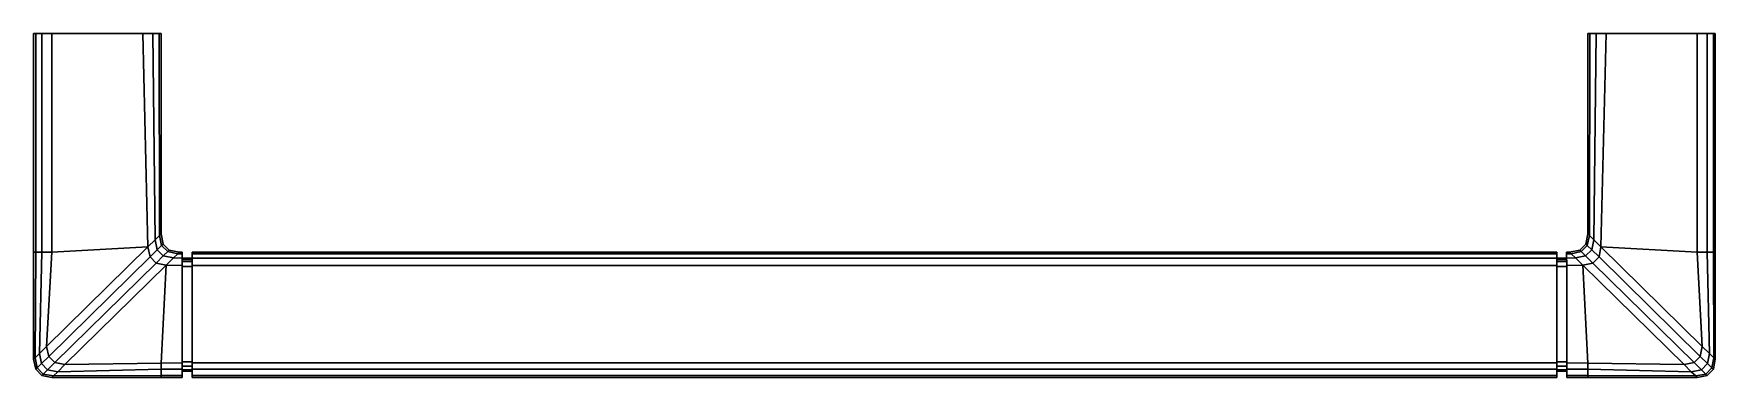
# Model space of a CAD drawing. Extents: x -69 to 69, y -28 to 0.
import ezdxf

# ---------------------------------------------------------------- set-up
doc = ezdxf.new("R2010")
doc.units = 0
doc.layers.add('METAL', color=14, linetype='CONTINUOUS')
doc.layers.add('METAL_2', color=131, linetype='CONTINUOUS')

msp = doc.modelspace()

# ---------------------------------------------------------------- meshes
at = {"layer": 'METAL'}
mesh = msp.add_polyface(dxfattribs=at)
corners = [(56.89, -26.98, 4.49), (56.89, -26.98, -4.51), (56.89, -27.33, 4.39), (56.89, -27.65, 4.08), (56.89, -27.65, 4.08), (56.89, -27.76, 3.43), (56.89, -27.76, -3.45), (56.89, -27.65, -4.1), (56.89, -27.65, -4.1), (56.89, -27.33, -4.41), (56.89, -19.13, 4.49), (56.89, -19.13, -4.5), (56.89, -18.74, 4.41), (56.89, -18.74, 4.41), (56.89, -18.74, -4.42), (56.89, -18.74, -4.42), (56.88, -18.56, 4.13), (56.88, -18.56, -4.15), (56.88, -18.47, 3.45), (56.88, -18.47, -3.46), (56.09, -26.98, 4.49), (56.09, -26.98, 4.49), (56.09, -26.98, -4.51), (56.09, -26.98, -4.51), (56.09, -27.05, 4.98), (56.09, -27.05, 4.98), (56.09, -27.59, 4.82), (56.09, -27.59, 4.82), (56.09, -27.33, 4.39), (56.09, -27.33, 4.39), (56.09, -28.09, 4.32), (56.09, -28.09, 4.32), (56.09, -27.65, 4.08), (56.09, -27.65, 4.08), (56.09, -27.65, 4.08), (56.09, -28.26, 3.48), (56.09, -28.26, 3.48), (56.09, -27.76, 3.43), (56.09, -27.76, 3.43), (56.09, -27.76, -3.45), (56.09, -27.76, -3.45), (56.09, -28.26, -3.5), (56.09, -28.26, -3.5), (56.09, -27.65, -4.1), (56.09, -27.65, -4.1), (56.09, -27.65, -4.1), (56.09, -28.09, -4.33), (56.09, -28.09, -4.33), (56.09, -27.33, -4.41), (56.09, -27.33, -4.41), (56.09, -27.59, -4.83), (56.09, -27.59, -4.83), (56.09, -27.05, -5), (56.09, -27.05, -5), (56.08, -19.13, 4.49), (56.08, -19.13, 4.49), (56.08, -19.13, -4.5), (56.08, -19.13, -4.5), (56.08, -19.07, 4.98), (56.08, -19.07, 4.98), (56.08, -19.07, -5), (56.08, -19.07, -5), (56.08, -18.74, 4.41), (56.08, -18.74, 4.41), (56.08, -18.74, 4.41), (56.08, -18.74, -4.42), (56.08, -18.74, -4.42), (56.08, -18.74, -4.42), (56.08, -18.46, 4.82), (56.08, -18.46, 4.82), (56.08, -18.46, 4.82), (56.08, -18.46, -4.83), (56.08, -18.46, -4.83), (56.08, -18.46, -4.83), (56.08, -18.56, 4.13), (56.08, -18.56, 4.13), (56.08, -18.56, -4.14), (56.08, -18.56, -4.14), (56.08, -18.1, 4.32), (56.08, -18.1, 4.32), (56.08, -18.1, -4.33), (56.08, -18.1, -4.33), (56.08, -17.97, 3.48), (56.08, -17.97, 3.48), (56.08, -18.47, 3.45), (56.08, -18.47, 3.45), (56.08, -18.47, -3.46), (56.08, -18.47, -3.46), (56.08, -17.97, -3.5), (56.08, -17.97, -3.5), (-55.98, -17.97, 3.48), (-55.98, -17.97, 3.48), (-55.98, -18.47, 3.45), (-55.98, -18.47, 3.45), (-55.98, -18.47, -3.46), (-55.98, -18.47, -3.46), (-55.98, -17.97, -3.5), (-55.98, -17.97, -3.5), (-55.98, -18.1, 4.32), (-55.98, -18.1, 4.32), (-55.98, -18.1, -4.33), (-55.98, -18.1, -4.33), (-55.98, -18.56, 4.13), (-55.98, -18.56, 4.13), (-55.98, -18.56, -4.14), (-55.98, -18.56, -4.14), (-55.98, -18.46, 4.82), (-55.98, -18.46, 4.82), (-55.98, -18.46, 4.82), (-55.98, -18.46, -4.83), (-55.98, -18.46, -4.83), (-55.98, -18.46, -4.83), (-55.99, -18.74, 4.41), (-55.99, -18.74, 4.41), (-55.99, -18.74, 4.41), (-55.99, -18.74, -4.42), (-55.99, -18.74, -4.42), (-55.99, -18.74, -4.42), (-55.99, -19.07, 4.98), (-55.99, -19.07, 4.98), (-55.99, -19.07, -5), (-55.99, -19.07, -5), (-55.99, -19.13, 4.49), (-55.99, -19.13, 4.49), (-55.99, -19.13, -4.5), (-55.99, -19.13, -4.5), (-55.99, -27.05, 4.98), (-55.99, -27.05, 4.98), (-55.99, -27.59, 4.82), (-55.99, -27.59, 4.82), (-55.99, -27.33, 4.39), (-55.99, -27.33, 4.39), (-55.99, -28.09, 4.32), (-55.99, -28.09, 4.32), (-55.99, -27.65, 4.08), (-55.99, -27.65, 4.08), (-55.99, -27.65, 4.08), (-55.99, -28.26, 3.48), (-55.99, -28.26, 3.48), (-55.99, -27.76, 3.43), (-55.99, -27.76, 3.43), (-55.99, -27.76, -3.45), (-55.99, -27.76, -3.45), (-55.99, -28.26, -3.5), (-55.99, -28.26, -3.5), (-55.99, -27.65, -4.1), (-55.99, -27.65, -4.1), (-55.99, -27.65, -4.1), (-55.99, -28.09, -4.33), (-55.99, -28.09, -4.33), (-55.99, -27.33, -4.41), (-55.99, -27.33, -4.41), (-55.99, -27.59, -4.83), (-55.99, -27.59, -4.83), (-55.99, -27.05, -5), (-55.99, -27.05, -5), (-55.99, -26.98, 4.49), (-55.99, -26.98, 4.49), (-55.99, -26.98, -4.51), (-55.99, -26.98, -4.51), (-56.79, -18.47, 3.45), (-56.79, -18.47, -3.46), (-56.79, -18.56, 4.13), (-56.79, -18.56, -4.15), (-56.79, -18.74, 4.41), (-56.79, -18.74, 4.41), (-56.79, -18.74, -4.42), (-56.79, -18.74, -4.42), (-56.8, -19.13, 4.49), (-56.8, -19.13, -4.5), (-56.8, -27.33, 4.39), (-56.8, -27.65, 4.08), (-56.8, -27.65, 4.08), (-56.8, -27.76, 3.43), (-56.8, -27.76, -3.45), (-56.8, -27.65, -4.1), (-56.8, -27.65, -4.1), (-56.8, -27.33, -4.41), (-56.8, -26.98, 4.49), (-56.8, -26.98, -4.51)]
mesh.append_faces([[corners[k] for k in face] for face in [(38, 40, 6, 5), (55, 21, 0, 10), (87, 85, 18, 19), (49, 23, 1, 9), (34, 38, 5, 4), (63, 55, 10, 12), (77, 87, 19, 17), (44, 49, 9, 7), (40, 45, 8, 6), (29, 33, 3, 2), (21, 29, 2, 0), (75, 64, 13, 16), (85, 75, 16, 18), (67, 77, 17, 15), (57, 66, 14, 11), (23, 57, 11, 1), (137, 143, 42, 36), (118, 126, 25, 59), (152, 154, 53, 51), (132, 137, 36, 31), (106, 118, 59, 69), (148, 152, 51, 47), (143, 148, 47, 42), (128, 132, 31, 27), (126, 128, 27, 25), (98, 107, 70, 79), (83, 90, 98, 79), (120, 110, 73, 61), (154, 120, 61, 53), (35, 41, 39, 37), (41, 46, 43, 39), (46, 50, 48, 43), (50, 52, 22, 48), (52, 60, 56, 22), (60, 71, 65, 56), (71, 80, 76, 65), (80, 88, 86, 76), (88, 82, 84, 86), (82, 78, 74, 84), (78, 68, 62, 74), (68, 58, 54, 62), (58, 24, 20, 54), (24, 26, 28, 20), (26, 30, 32, 28), (30, 35, 37, 32), (139, 173, 174, 141), (122, 168, 178, 156), (94, 161, 160, 92), (150, 177, 179, 158), (134, 171, 173, 139), (113, 165, 168, 122), (104, 163, 161, 94), (146, 176, 177, 150), (141, 174, 175, 145), (130, 170, 172, 135), (156, 178, 170, 130), (102, 162, 164, 112), (92, 160, 162, 102), (115, 166, 163, 104), (124, 169, 167, 116), (158, 179, 169, 124), (90, 83, 89, 96), (96, 89, 81, 100), (100, 81, 72, 109), (138, 140, 142, 144), (144, 142, 147, 149), (149, 147, 151, 153), (153, 151, 159, 155), (155, 159, 125, 121), (121, 125, 117, 111), (111, 117, 105, 101), (101, 105, 95, 97), (97, 95, 93, 91), (91, 93, 103, 99), (99, 103, 114, 108), (108, 114, 123, 119), (119, 123, 157, 127), (127, 157, 131, 129), (129, 131, 136, 133), (133, 136, 140, 138)]])
at = {"layer": 'METAL_2'}
mesh = msp.add_polyface(dxfattribs=at)
corners = [(69.09, -26.76, 3.48), (69.09, -17.97, 3.48), (69.09, 0, 3.48), (69.09, 0, 3.48), (69.09, -26.76, -3.5), (69.09, -17.97, -3.5), (69.09, 0, -3.5), (69.09, 0, -3.5), (68.98, -26.64, 4.32), (68.98, -26.64, -4.33), (68.93, -17.97, 4.32), (68.93, 0, 4.32), (68.93, 0, 4.32), (68.93, -27.59, 3.48), (68.93, -27.59, -3.5), (68.93, -17.97, -4.33), (68.93, 0, -4.33), (68.93, 0, -4.33), (68.81, -27.48, 4.32), (68.81, -27.48, -4.33), (68.62, -26.29, 4.82), (68.62, -26.29, 4.82), (68.62, -26.29, -4.83), (68.62, -26.29, -4.83), (68.45, -27.13, 4.82), (68.45, -27.13, -4.83), (68.43, -17.97, 4.82), (68.43, 0, 4.82), (68.43, 0, 4.82), (68.43, -28.09, 3.48), (68.43, -28.09, -3.5), (68.43, -17.97, -4.83), (68.43, 0, -4.83), (68.43, 0, -4.83), (68.31, -27.98, 4.32), (68.31, -27.98, -4.33), (68.02, -25.71, 4.98), (68.02, -25.71, -5), (67.95, -27.63, 4.82), (67.95, -27.63, -4.83), (67.86, -26.54, 4.98), (67.86, -26.54, -5), (67.59, -17.97, 4.98), (67.59, 0, 4.98), (67.59, 0, 4.98), (67.59, -28.26, 3.48), (67.59, -28.26, -3.5), (67.59, -17.97, -5), (67.59, 0, -5), (67.59, 0, -5), (67.48, -28.14, 4.32), (67.48, -28.14, -4.33), (67.36, -27.04, 4.98), (67.36, -27.04, -5), (67.12, -27.79, 4.82), (67.12, -27.79, -4.83), (66.52, -27.21, 4.98), (66.52, -27.21, -5), (60.13, 0, 4.98), (60.13, 0, 4.98), (60.13, 0, -5), (60.13, 0, -5), (59.7, -17.53, 4.98), (59.7, -17.53, -5), (59.54, -18.36, 4.98), (59.54, -18.36, -5), (59.3, 0, 4.82), (59.3, 0, 4.82), (59.3, 0, 4.82), (59.3, 0, -4.83), (59.3, 0, -4.83), (59.3, 0, -4.83), (59.11, -16.94, 4.82), (59.11, -16.94, 4.82), (59.11, -16.94, -4.83), (59.11, -16.94, -4.83), (59.04, -18.86, 4.98), (59.04, -18.86, -5), (58.94, -17.78, 4.82), (58.94, -17.78, -4.83), (58.8, 0, 4.32), (58.8, 0, 4.32), (58.8, 0, -4.33), (58.8, 0, -4.33), (58.75, -16.59, 4.32), (58.75, -16.59, -4.33), (58.63, -27.08, 4.98), (58.63, -27.59, 4.82), (58.63, -28.09, 4.32), (58.63, -28.26, 3.48), (58.63, -16.47, 3.48), (58.63, 0, 3.48), (58.63, 0, 3.48), (58.63, -28.26, -3.5), (58.63, -16.47, -3.5), (58.63, 0, -3.5), (58.63, 0, -3.5), (58.63, -28.09, -4.33), (58.63, -27.59, -4.83), (58.63, -27.08, -5), (58.58, -17.42, 4.32), (58.58, -17.42, -4.33), (58.47, -17.31, 3.48), (58.47, -17.31, -3.5), (58.44, -18.28, 4.82), (58.44, -18.28, -4.83), (58.2, -19.03, 4.98), (58.2, -19.03, -5), (58.08, -17.92, 4.32), (58.08, -17.92, -4.33), (57.97, -17.81, 3.48), (57.97, -17.81, -3.5), (57.61, -18.44, 4.82), (57.61, -18.44, 4.82), (57.61, -18.44, -4.83), (57.61, -18.44, -4.83), (57.25, -18.09, 4.32), (57.25, -18.09, -4.33), (57.13, -17.97, 3.48), (57.13, -17.97, -3.5), (56.89, -26.98, 4.49), (56.89, -26.98, -4.51), (56.89, -27.06, 4.98), (56.89, -27.06, 4.98), (56.89, -27.59, 4.82), (56.89, -27.59, 4.82), (56.89, -27.33, 4.39), (56.89, -28.09, 4.32), (56.89, -28.09, 4.32), (56.89, -27.65, 4.08), (56.89, -28.26, 3.48), (56.89, -28.26, 3.48), (56.89, -27.76, 3.43), (56.89, -27.76, -3.45), (56.89, -28.26, -3.5), (56.89, -28.26, -3.5), (56.89, -27.65, -4.1), (56.89, -28.09, -4.33), (56.89, -28.09, -4.33), (56.89, -27.33, -4.41), (56.89, -27.59, -4.83), (56.89, -27.59, -4.83), (56.89, -27.06, -5), (56.89, -27.06, -5), (56.89, -19.13, 4.49), (56.89, -19.13, -4.5), (56.89, -19.06, 4.98), (56.89, -19.06, 4.98), (56.89, -19.06, -5), (56.89, -19.06, -5), (56.89, -18.74, 4.41), (56.89, -18.74, -4.42), (56.88, -18.46, 4.82), (56.88, -18.46, 4.82), (56.88, -18.46, 4.82), (56.88, -18.46, -4.83), (56.88, -18.46, -4.83), (56.88, -18.46, -4.83), (56.88, -18.56, 4.13), (56.88, -18.56, -4.15), (56.88, -18.1, 4.32), (56.88, -18.1, 4.32), (56.88, -18.1, -4.33), (56.88, -18.1, -4.33), (56.88, -17.97, 3.48), (56.88, -17.97, 3.48), (56.88, -18.47, 3.45), (56.88, -18.47, -3.46), (56.88, -17.97, -3.5), (56.88, -17.97, -3.5), (-56.79, -17.97, 3.48), (-56.79, -17.97, 3.48), (-56.79, -18.47, 3.45), (-56.79, -18.47, -3.46), (-56.79, -17.97, -3.5), (-56.79, -17.97, -3.5), (-56.79, -18.1, 4.32), (-56.79, -18.1, 4.32), (-56.79, -18.1, -4.33), (-56.79, -18.1, -4.33), (-56.79, -18.56, 4.13), (-56.79, -18.56, -4.15), (-56.79, -18.46, 4.82), (-56.79, -18.46, 4.82), (-56.79, -18.46, 4.82), (-56.79, -18.46, -4.83), (-56.79, -18.46, -4.83), (-56.79, -18.46, -4.83), (-56.79, -18.74, 4.41), (-56.79, -18.74, -4.42), (-56.8, -19.06, 4.98), (-56.8, -19.06, 4.98), (-56.8, -19.06, -5), (-56.8, -19.06, -5), (-56.8, -19.13, 4.49), (-56.8, -19.13, -4.5), (-56.8, -27.06, 4.98), (-56.8, -27.06, 4.98), (-56.8, -27.59, 4.82), (-56.8, -27.59, 4.82), (-56.8, -27.33, 4.39), (-56.8, -28.09, 4.32), (-56.8, -28.09, 4.32), (-56.8, -27.65, 4.08), (-56.8, -28.26, 3.48), (-56.8, -28.26, 3.48), (-56.8, -27.76, 3.43), (-56.8, -27.76, -3.45), (-56.8, -28.26, -3.5), (-56.8, -28.26, -3.5), (-56.8, -27.65, -4.1), (-56.8, -28.09, -4.33), (-56.8, -28.09, -4.33), (-56.8, -27.33, -4.41), (-56.8, -27.59, -4.83), (-56.8, -27.59, -4.83), (-56.8, -27.06, -5), (-56.8, -27.06, -5), (-56.8, -26.98, 4.49), (-56.8, -26.98, -4.51), (-57.04, -17.97, 3.48), (-57.04, -17.97, -3.5), (-57.16, -18.09, 4.32), (-57.16, -18.09, -4.33), (-57.51, -18.44, 4.82), (-57.51, -18.44, 4.82), (-57.51, -18.44, -4.83), (-57.51, -18.44, -4.83), (-57.87, -17.81, 3.48), (-57.87, -17.81, -3.5), (-57.99, -17.92, 4.32), (-57.99, -17.92, -4.33), (-58.11, -19.03, 4.98), (-58.11, -19.03, -5), (-58.35, -18.28, 4.82), (-58.35, -18.28, -4.83), (-58.37, -17.31, 3.48), (-58.37, -17.31, -3.5), (-58.49, -17.42, 4.32), (-58.49, -17.42, -4.33), (-58.54, -27.08, 4.98), (-58.54, -27.59, 4.82), (-58.54, -28.09, 4.32), (-58.54, -28.26, 3.48), (-58.54, -16.47, 3.48), (-58.54, 0, 3.48), (-58.54, 0, 3.48), (-58.54, -28.26, -3.5), (-58.54, -16.47, -3.5), (-58.54, 0, -3.5), (-58.54, 0, -3.5), (-58.54, -28.09, -4.33), (-58.54, -27.59, -4.83), (-58.54, -27.08, -5), (-58.66, -16.59, 4.32), (-58.66, -16.59, -4.33), (-58.7, 0, 4.32), (-58.7, 0, 4.32), (-58.7, 0, -4.33), (-58.7, 0, -4.33), (-58.85, -17.78, 4.82), (-58.85, -17.78, -4.83), (-58.85, -17.78, -4.83), (-58.94, -18.86, 4.98), (-58.94, -18.86, -5), (-59.01, -16.94, 4.82), (-59.01, -16.94, 4.82), (-59.01, -16.94, -4.83), (-59.01, -16.94, -4.83), (-59.2, 0, 4.82), (-59.2, 0, 4.82), (-59.2, 0, 4.82), (-59.2, 0, -4.83), (-59.2, 0, -4.83), (-59.2, 0, -4.83), (-59.44, -18.36, 4.98), (-59.44, -18.36, -5), (-59.61, -17.53, 4.98), (-59.61, -17.53, -5), (-60.04, 0, 4.98), (-60.04, 0, 4.98), (-60.04, 0, -5), (-60.04, 0, -5), (-66.43, -27.21, 4.98), (-66.43, -27.21, -5), (-67.02, -27.79, 4.82), (-67.02, -27.79, -4.83), (-67.26, -27.04, 4.98), (-67.26, -27.04, -5), (-67.38, -28.14, 4.32), (-67.38, -28.14, -4.33), (-67.5, -17.97, 4.98), (-67.5, 0, 4.98), (-67.5, 0, 4.98), (-67.5, -28.26, 3.48), (-67.5, -28.26, -3.5), (-67.5, -17.97, -5), (-67.5, 0, -5), (-67.5, 0, -5), (-67.76, -26.54, 4.98), (-67.76, -26.54, -5), (-67.86, -27.63, 4.82), (-67.86, -27.63, -4.83), (-67.93, -25.71, 4.98), (-67.93, -25.71, -5), (-68.21, -27.98, 4.32), (-68.21, -27.98, -4.33), (-68.33, -17.97, 4.82), (-68.33, 0, 4.82), (-68.33, 0, 4.82), (-68.33, -28.09, 3.48), (-68.33, -28.09, -3.5), (-68.33, -17.97, -4.83), (-68.33, 0, -4.83), (-68.33, 0, -4.83), (-68.36, -27.13, 4.82), (-68.36, -27.13, -4.83), (-68.52, -26.29, 4.82), (-68.52, -26.29, 4.82), (-68.52, -26.29, -4.83), (-68.52, -26.29, -4.83), (-68.71, -27.48, 4.32), (-68.71, -27.48, -4.33), (-68.83, -17.97, 4.32), (-68.83, 0, 4.32), (-68.83, 0, 4.32), (-68.83, -27.59, 3.48), (-68.83, -27.59, -3.5), (-68.83, -17.97, -4.33), (-68.83, 0, -4.33), (-68.83, 0, -4.33), (-68.88, -26.64, 4.32), (-68.88, -26.64, -4.33), (-69, -26.76, 3.48), (-69, -17.97, 3.48), (-69, 0, 3.48), (-69, 0, 3.48), (-69, -26.76, -3.5), (-69, -17.97, -3.5), (-69, 0, -3.5), (-69, 0, -3.5)]
mesh.append_faces([[corners[k] for k in face] for face in [(95, 91, 80, 66), (95, 66, 59, 3), (59, 44, 28, 12), (59, 12, 3, 3), (3, 7, 17, 33), (3, 33, 48, 95), (82, 95, 48, 69), (60, 69, 48, 48), (93, 46, 45, 89), (61, 49, 47, 63), (2, 1, 5, 6), (96, 94, 90, 92), (0, 4, 5, 1), (89, 130, 134, 93), (106, 146, 122, 86), (119, 168, 164, 118), (57, 99, 107, 107), (36, 42, 62, 62), (29, 45, 46, 30), (111, 119, 118, 110), (65, 63, 37, 41), (76, 106, 56, 52), (13, 29, 30, 14), (0, 13, 14, 4), (103, 111, 110, 102), (94, 103, 102, 90), (77, 65, 41, 53), (107, 77, 53, 57), (64, 76, 52, 40), (62, 64, 40, 36), (51, 46, 93, 97), (88, 89, 45, 50), (31, 47, 49, 32), (10, 1, 2, 11), (72, 62, 58, 67), (23, 37, 47, 31), (70, 61, 63, 74), (8, 0, 1, 10), (98, 140, 142, 99), (88, 127, 130, 89), (112, 152, 146, 106), (119, 117, 162, 168), (25, 41, 37, 23), (38, 52, 56, 54), (105, 77, 107, 114), (108, 110, 118, 116), (55, 57, 53, 39), (39, 53, 41, 25), (21, 36, 40, 24), (24, 40, 52, 38), (74, 63, 65, 79), (79, 65, 77, 105), (84, 90, 102, 100), (100, 102, 110, 108), (55, 51, 97, 98), (57, 55, 98, 99), (87, 88, 50, 54), (86, 87, 54, 56), (15, 31, 32, 16), (5, 15, 16, 6), (26, 10, 11, 27), (42, 26, 27, 43), (84, 73, 68, 81), (90, 84, 81, 92), (9, 22, 31, 15), (4, 9, 15, 5), (83, 71, 75, 85), (96, 83, 85, 94), (20, 8, 10, 26), (36, 21, 26, 42), (97, 137, 140, 98), (93, 134, 137, 97), (87, 124, 127, 88), (86, 122, 124, 87), (116, 160, 153, 113), (118, 164, 160, 116), (117, 115, 156, 162), (114, 107, 148, 155), (19, 25, 22, 9), (14, 19, 9, 4), (34, 38, 54, 50), (29, 34, 50, 45), (109, 105, 115, 117), (111, 109, 117, 119), (104, 108, 116, 113), (76, 104, 112, 106), (51, 55, 39, 35), (46, 51, 35, 30), (35, 39, 25, 19), (30, 35, 19, 14), (8, 20, 24, 18), (0, 8, 18, 13), (18, 24, 38, 34), (13, 18, 34, 29), (85, 75, 79, 101), (94, 85, 101, 103), (101, 79, 105, 109), (103, 101, 109, 111), (73, 84, 100, 78), (62, 72, 78, 64), (78, 100, 108, 104), (64, 78, 104, 76), (47, 37, 63, 63), (43, 58, 62, 42), (86, 56, 106, 106), (142, 148, 107, 99), (135, 131, 132, 133), (131, 128, 129, 132), (128, 125, 126, 129), (125, 123, 120, 126), (123, 147, 144, 120), (147, 154, 150, 144), (154, 161, 158, 150), (161, 165, 166, 158), (165, 169, 167, 166), (169, 163, 159, 167), (163, 157, 151, 159), (157, 149, 145, 151), (149, 143, 121, 145), (143, 141, 139, 121), (141, 138, 136, 139), (138, 135, 133, 136), (329, 339, 335, 313), (297, 313, 335, 250), (308, 292, 280, 324), (335, 324, 280, 250), (257, 246, 250, 271), (280, 271, 250, 250), (297, 250, 259, 274), (281, 297, 274, 274), (247, 243, 294, 295), (282, 278, 296, 298), (336, 340, 338, 334), (249, 245, 244, 248), (333, 334, 338, 337), (243, 247, 209, 205), (232, 240, 197, 191), (221, 220, 171, 175), (284, 233, 253, 253), (303, 277, 291, 291), (310, 311, 295, 294), (229, 228, 220, 221), (276, 300, 304, 278), (263, 287, 283, 232), (326, 327, 311, 310), (333, 337, 327, 326), (237, 236, 228, 229), (248, 244, 236, 237), (264, 288, 300, 276), (233, 284, 288, 264), (275, 299, 287, 263), (277, 303, 299, 275), (290, 251, 247, 295), (242, 289, 294, 243), (312, 314, 298, 296), (323, 325, 336, 334), (266, 270, 279, 277), (319, 312, 296, 304), (273, 268, 278, 282), (331, 323, 334, 333), (252, 253, 217, 215), (242, 243, 205, 202), (225, 232, 191, 184), (221, 175, 179, 223), (316, 319, 304, 300), (301, 285, 283, 287), (235, 227, 233, 264), (230, 222, 220, 228), (286, 302, 288, 284), (302, 316, 300, 288), (317, 315, 299, 303), (315, 301, 287, 299), (268, 262, 276, 278), (262, 235, 264, 276), (254, 238, 236, 244), (238, 230, 228, 236), (286, 252, 251, 290), (284, 253, 252, 286), (241, 285, 289, 242), (240, 283, 285, 241), (328, 330, 314, 312), (338, 340, 330, 328), (307, 309, 325, 323), (291, 293, 309, 307), (254, 256, 269, 265), (244, 245, 256, 254), (332, 328, 312, 320), (337, 338, 328, 332), (258, 255, 267, 272), (249, 248, 255, 258), (318, 307, 323, 331), (303, 291, 307, 317), (251, 252, 215, 212), (247, 251, 212, 209), (241, 242, 202, 199), (240, 241, 199, 197), (222, 224, 183, 177), (220, 222, 177, 171), (223, 179, 186, 226), (227, 187, 193, 233), (322, 332, 320, 316), (327, 337, 332, 322), (305, 289, 285, 301), (310, 294, 289, 305), (231, 223, 226, 235), (229, 221, 223, 231), (234, 224, 222, 230), (263, 232, 225, 234), (290, 306, 302, 286), (295, 311, 306, 290), (306, 322, 316, 302), (311, 327, 322, 306), (331, 321, 315, 318), (333, 326, 321, 331), (321, 305, 301, 315), (326, 310, 305, 321), (255, 239, 261, 267), (248, 237, 239, 255), (239, 231, 235, 262), (237, 229, 231, 239), (265, 260, 238, 254), (277, 275, 260, 266), (260, 234, 230, 238), (275, 263, 234, 260), (296, 278, 304, 304), (293, 291, 277, 279), (240, 232, 283, 283), (217, 253, 233, 193), (208, 207, 206, 204), (204, 206, 203, 201), (201, 203, 200, 198), (198, 200, 218, 196), (196, 218, 194, 190), (190, 194, 188, 182), (182, 188, 180, 176), (176, 180, 172, 170), (170, 172, 173, 174), (174, 173, 181, 178), (178, 181, 189, 185), (185, 189, 195, 192), (192, 195, 219, 216), (216, 219, 213, 214), (214, 213, 210, 211), (211, 210, 207, 208)]])

doc.saveas('drawing.dxf')
